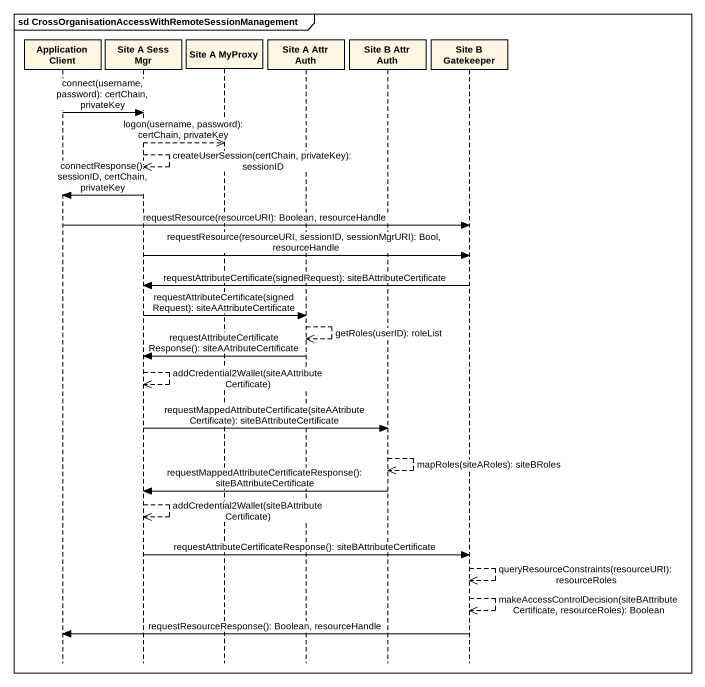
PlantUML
@startuml
mainframe sd CrossOrganisationAccessWithRemoteSessionManagement
hide footbox
participant "Application Client" as Application_Client
participant "Site A Sess Mgr" as Site_A_Sess_Mgr
participant "Site A MyProxy" as Site_A_MyProxy
participant "Site A Attr Auth" as Site_A_Attr_Auth
participant "Site B Attr Auth" as Site_B_Attr_Auth
participant "Site B Gatekeeper" as Site_B_Gatekeeper

Application_Client -> Site_A_Sess_Mgr : connect(username, password): certChain, privateKey
Site_A_Sess_Mgr -->> Site_A_MyProxy : logon(username, password): certChain, privateKey
Site_A_Sess_Mgr -->> Site_A_Sess_Mgr : createUserSession(certChain, privateKey): sessionID
Site_A_Sess_Mgr -> Application_Client : connectResponse(): sessionID, certChain, privateKey
Application_Client -> Site_B_Gatekeeper : requestResource(resourceURI): Boolean, resourceHandle
Site_A_Sess_Mgr -> Site_B_Gatekeeper : requestResource(resourceURI, sessionID, sessionMgrURI): Bool, resourceHandle
Site_B_Gatekeeper -> Site_A_Sess_Mgr : requestAttributeCertificate(signedRequest): siteBAttributeCertificate
Site_A_Sess_Mgr -> Site_A_Attr_Auth : requestAttributeCertificate(signedRequest): siteAAttributeCertificate
Site_A_Attr_Auth -->> Site_A_Attr_Auth : getRoles(userID): roleList
Site_A_Attr_Auth -> Site_A_Sess_Mgr : requestAttributeCertificateResponse(): siteAAtributeCertificate
Site_A_Sess_Mgr -->> Site_A_Sess_Mgr : addCredential2Wallet(siteAAttributeCertificate)
Site_A_Sess_Mgr -> Site_B_Attr_Auth : requestMappedAttributeCertificate(siteAAtributeCertificate): siteBAttributeCertificate
Site_B_Attr_Auth -->> Site_B_Attr_Auth : mapRoles(siteARoles): siteBRoles
Site_B_Attr_Auth -> Site_A_Sess_Mgr : requestMappedAttributeCertificateResponse(): siteBAttributeCertificate
Site_A_Sess_Mgr -->> Site_A_Sess_Mgr : addCredential2Wallet(siteBAttributeCertificate)
Site_A_Sess_Mgr -> Site_B_Gatekeeper : requestAttributeCertificateResponse(): siteBAttributeCertificate
Site_B_Gatekeeper -->> Site_B_Gatekeeper : queryResourceConstraints(resourceURI): resourceRoles
Site_B_Gatekeeper -->> Site_B_Gatekeeper : makeAccessControlDecision(siteBAttributeCertificate, resourceRoles): Boolean
Site_B_Gatekeeper -> Application_Client : requestResourceResponse(): Boolean, resourceHandle
@enduml
